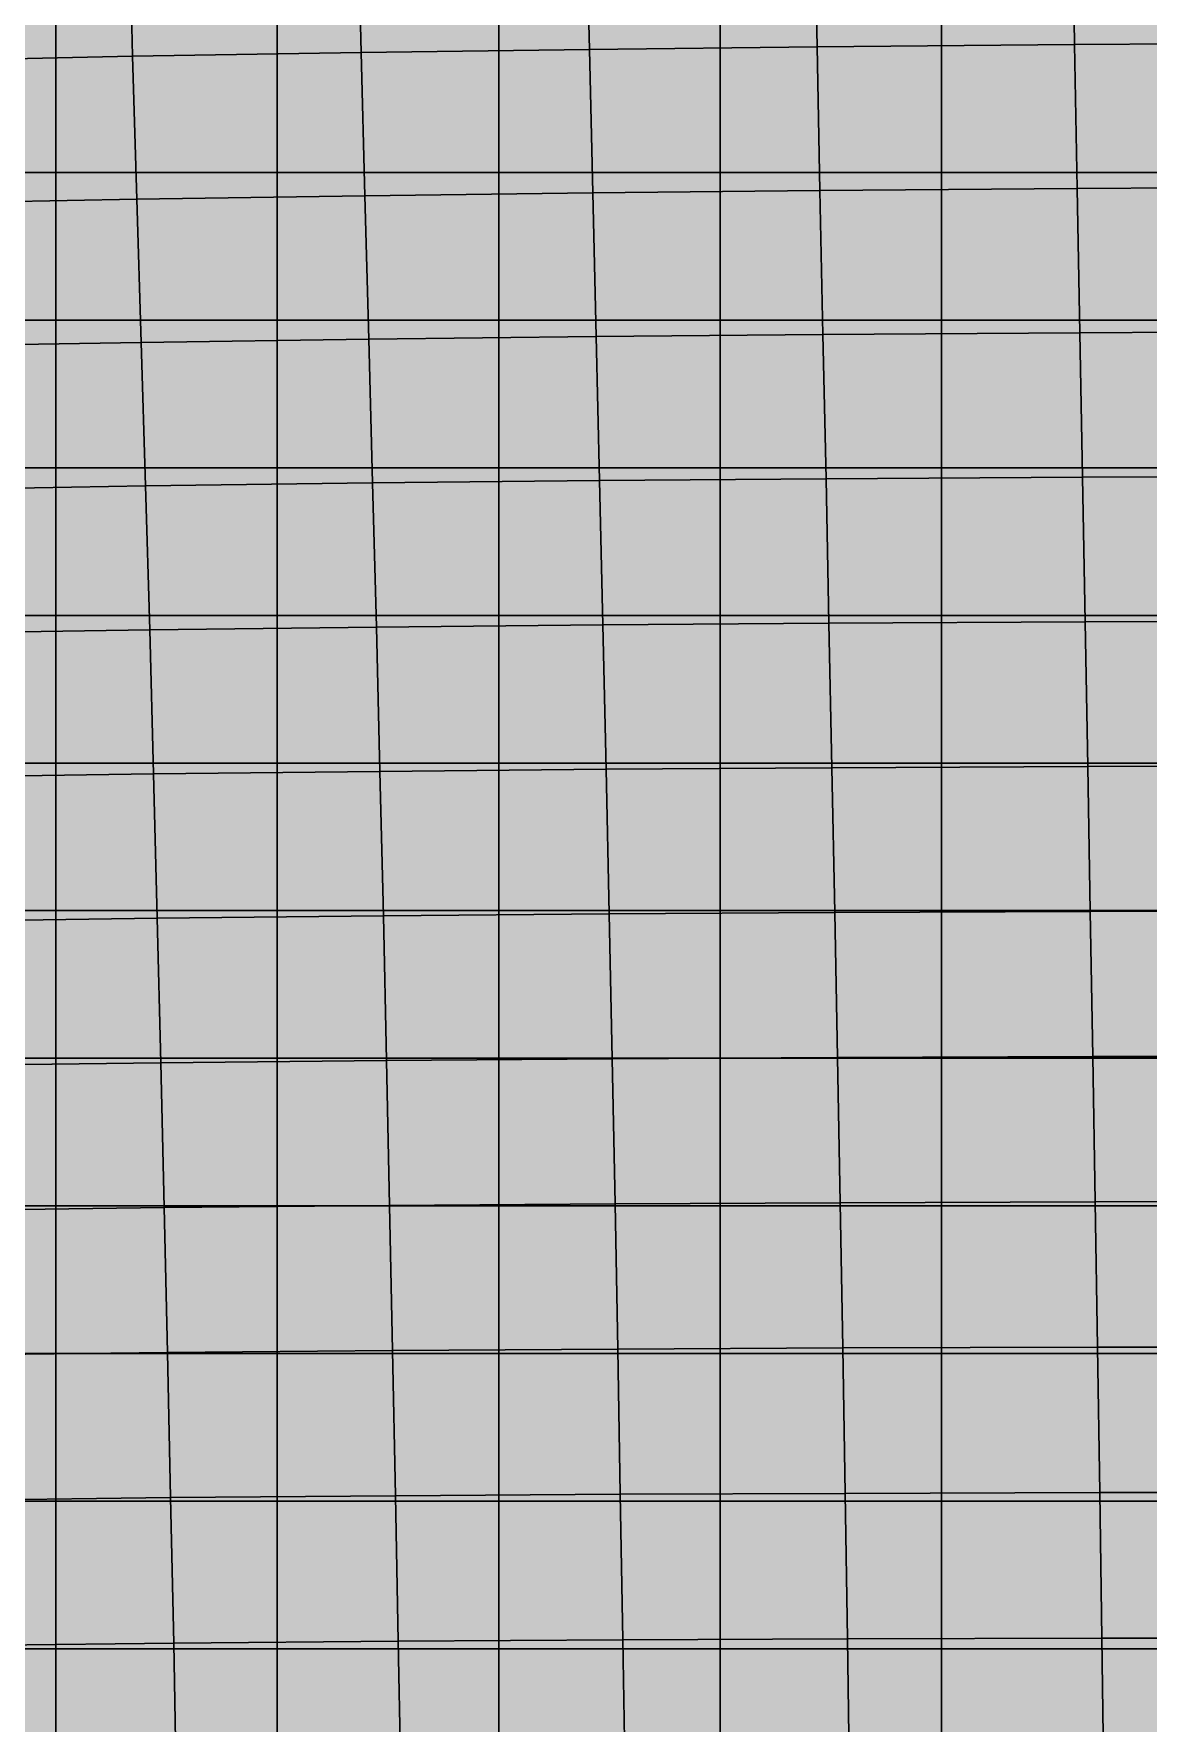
# Model space of a CAD drawing. Header units: inches. Extents: x -100 to 100, y -42 to 41.
# Drawn here: x 46.65 to 54.2, y -18.5 to -7.06 of the extents above; entities that cross this region are included whole.
import ezdxf

# ---------------------------------------------------------------- set-up
doc = ezdxf.new("R2010")
doc.units = ezdxf.units.IN
doc.header["$MEASUREMENT"] = 0
for name, color, linetype in [('Mesh-MPC', 7, 'Continuous'), ('Mesh-埋立土(水中)', 7, 'Continuous'), ('Undeformed Mesh-埋立土(水中)', 7, 'Continuous')]:
    doc.layers.add(name, color=color, linetype=linetype)

msp = doc.modelspace()

# ---------------------------------------------------------------- linework, layer by layer
at = {"color": 7, "true_color": 0xffffff, "transparency": 33554687}
for p, q in [((53.701, -7.1329), (53.701, -7.1329)), ((53.7183, -8.1085), (53.7183, -8.1085)), ((53.7366, -9.08552), (53.7366, -9.08552)), ((53.7546, -10.06371), (53.7546, -10.06371)), ((53.7725, -11.0431), (53.7725, -11.0431)), ((53.7902, -12.02393), (53.7902, -12.02393)), ((53.8073, -13.005535), (53.8073, -13.005535)), ((53.824, -13.98866), (53.824, -13.98866)), ((53.8403, -14.97212), (53.8403, -14.97212)), ((53.8566, -15.95741), (53.8566, -15.95741)), ((53.8715, -16.9426), (53.8715, -16.9426)), ((53.8867, -17.92893), (53.8867, -17.92893))]:
    msp.add_line(p, q, dxfattribs=at)
for points in [[(51.9382, -6.1761), (50.394, -6.1956), (50.4148, -7.1661)], [(51.9382, -6.1761), (50.4148, -7.1661), (51.9567, -7.1482)], [(53.701, -7.1329), (53.6846, -6.1584), (51.9382, -6.1761)], [(53.701, -7.1329), (51.9382, -6.1761), (51.9567, -7.1482)], [(55.7492, -7.1201), (55.7351, -6.1439), (53.6846, -6.1584)], [(55.7492, -7.1201), (53.6846, -6.1584), (53.701, -7.1329)], [(45.737, -6.2823), (47.3205, -7.2126), (47.294, -6.2475)], [(45.737, -6.2823), (45.768, -7.2444), (47.3205, -7.2126)], [(48.8464, -6.2193), (47.294, -6.2475), (47.3205, -7.2126)], [(48.8464, -6.2193), (47.3205, -7.2126), (48.8695, -7.1869)], [(50.394, -6.1956), (48.8464, -6.2193), (48.8695, -7.1869)], [(50.394, -6.1956), (48.8695, -7.1869), (50.4148, -7.1661)], [(48.8695, -7.1869), (47.3205, -7.2126), (47.3494, -8.1801)], [(48.8695, -7.1869), (47.3494, -8.1801), (48.8943, -8.1568)], [(50.4148, -7.1661), (48.8695, -7.1869), (48.8943, -8.1568)], [(50.4148, -7.1661), (48.8943, -8.1568), (50.4368, -8.1377)], [(51.9567, -7.1482), (50.4148, -7.1661), (50.4368, -8.1377)], [(51.9567, -7.1482), (50.4368, -8.1377), (51.9766, -8.122)], [(53.7183, -8.1085), (53.701, -7.1329), (51.9567, -7.1482)], [(53.7183, -8.1085), (51.9567, -7.1482), (51.9766, -8.122)], [(55.7643, -8.09736), (55.7492, -7.1201), (53.701, -7.1329)], [(55.7643, -8.09736), (53.701, -7.1329), (53.7183, -8.1085)], [(45.768, -7.2444), (47.3494, -8.1801), (47.3205, -7.2126)], [(45.768, -7.2444), (45.8015, -8.2103), (47.3494, -8.1801)], [(51.9766, -8.122), (50.4368, -8.1377), (50.4597, -9.1113)], [(51.9766, -8.122), (50.4597, -9.1113), (51.9968, -9.09716)], [(53.7183, -8.1085), (51.9766, -8.122), (51.9968, -9.09716)], [(53.7183, -8.1085), (51.9968, -9.09716), (53.7366, -9.08552)], [(55.7643, -8.09736), (53.7183, -8.1085), (53.7366, -9.08552)], [(55.7643, -8.09736), (53.7366, -9.08552), (55.7799, -9.07567)], [(47.3494, -8.1801), (45.8015, -8.2103), (45.8352, -9.1785)], [(47.3494, -8.1801), (45.8352, -9.1785), (47.3789, -9.1506)], [(48.8943, -8.1568), (47.3494, -8.1801), (47.3789, -9.1506)], [(48.8943, -8.1568), (47.3789, -9.1506), (48.9203, -9.1287)], [(50.4368, -8.1377), (48.8943, -8.1568), (48.9203, -9.1287)], [(50.4368, -8.1377), (48.9203, -9.1287), (50.4597, -9.1113)], [(45.8352, -9.1785), (47.408, -10.1234), (47.3789, -9.1506)], [(48.9203, -9.1287), (47.3789, -9.1506), (47.408, -10.1234)], [(48.9203, -9.1287), (47.408, -10.1234), (48.9463, -10.1028)], [(50.4597, -9.1113), (48.9203, -9.1287), (48.9463, -10.1028)], [(50.4597, -9.1113), (48.9463, -10.1028), (50.4828, -10.08663)], [(51.9968, -9.09716), (50.4597, -9.1113), (50.4828, -10.08663)], [(51.9968, -9.09716), (50.4828, -10.08663), (52.0176, -10.07381)], [(51.9968, -9.09716), (53.7546, -10.06371), (53.7366, -9.08552)], [(51.9968, -9.09716), (52.0176, -10.07381), (53.7546, -10.06371)], [(55.7957, -10.05523), (55.7799, -9.07567), (53.7366, -9.08552)], [(55.7957, -10.05523), (53.7366, -9.08552), (53.7546, -10.06371)], [(45.8352, -9.1785), (45.8672, -10.1494), (47.408, -10.1234)], [(52.0176, -10.07381), (53.7725, -11.0431), (53.7546, -10.06371)], [(55.8114, -11.03583), (55.7957, -10.05523), (53.7546, -10.06371)], [(55.8114, -11.03583), (53.7546, -10.06371), (53.7725, -11.0431)], [(45.8672, -10.1494), (47.4359, -11.09805), (47.408, -10.1234)], [(45.8672, -10.1494), (45.8977, -11.1221), (47.4359, -11.09805)], [(47.408, -10.1234), (48.9715, -11.0788), (48.9463, -10.1028)], [(47.408, -10.1234), (47.4359, -11.09805), (48.9715, -11.0788)], [(48.9463, -10.1028), (50.5055, -11.06361), (50.4828, -10.08663)], [(48.9463, -10.1028), (48.9715, -11.0788), (50.5055, -11.06361)], [(52.0176, -10.07381), (50.4828, -10.08663), (50.5055, -11.06361)], [(52.0176, -10.07381), (50.5055, -11.06361), (52.0377, -11.05213)], [(52.0176, -10.07381), (52.0377, -11.05213), (53.7725, -11.0431)], [(45.8977, -11.1221), (47.4621, -12.07418), (47.4359, -11.09805)], [(47.4359, -11.09805), (48.9959, -12.05635), (48.9715, -11.0788)], [(47.4359, -11.09805), (47.4621, -12.07418), (48.9959, -12.05635)], [(48.9715, -11.0788), (50.5274, -12.04242), (50.5055, -11.06361)], [(48.9715, -11.0788), (48.9959, -12.05635), (50.5274, -12.04242)], [(52.0377, -11.05213), (50.5055, -11.06361), (50.5274, -12.04242)], [(52.0377, -11.05213), (50.5274, -12.04242), (52.0576, -12.03166)], [(52.0377, -11.05213), (53.7902, -12.02393), (53.7725, -11.0431)], [(52.0377, -11.05213), (52.0576, -12.03166), (53.7902, -12.02393)], [(55.8268, -12.01723), (55.8114, -11.03583), (53.7725, -11.0431)], [(55.8268, -12.01723), (53.7725, -11.0431), (53.7902, -12.02393)], [(45.8977, -11.1221), (45.9267, -12.09697), (47.4621, -12.07418)], [(45.9267, -12.09697), (47.4874, -13.05163), (47.4621, -12.07418)], [(45.9267, -12.09697), (45.9535, -13.07334), (47.4874, -13.05163)], [(47.4621, -12.07418), (49.0187, -13.03546), (48.9959, -12.05635)], [(47.4621, -12.07418), (47.4874, -13.05163), (49.0187, -13.03546)], [(48.9959, -12.05635), (50.5488, -13.0223), (50.5274, -12.04242)], [(48.9959, -12.05635), (49.0187, -13.03546), (50.5488, -13.0223)], [(52.0576, -12.03166), (50.5274, -12.04242), (50.5488, -13.0223)], [(52.0576, -12.03166), (50.5488, -13.0223), (52.0767, -13.01295)], [(52.0576, -12.03166), (53.8073, -13.005535), (53.7902, -12.02393)], [(52.0576, -12.03166), (52.0767, -13.01295), (53.8073, -13.005535)], [(55.8418, -13.000026), (55.8268, -12.01723), (53.7902, -12.02393)], [(55.8418, -13.000026), (53.7902, -12.02393), (53.8073, -13.005535)], [(47.4874, -13.05163), (49.0408, -14.01524), (49.0187, -13.03546)], [(49.0187, -13.03546), (50.5687, -14.003827), (50.5488, -13.0223)], [(49.0187, -13.03546), (49.0408, -14.01524), (50.5687, -14.003827)], [(52.0767, -13.01295), (50.5488, -13.0223), (50.5687, -14.003827)], [(52.0767, -13.01295), (50.5687, -14.003827), (52.0953, -13.994996)], [(52.0767, -13.01295), (53.824, -13.98866), (53.8073, -13.005535)], [(52.0767, -13.01295), (52.0953, -13.994996), (53.824, -13.98866)], [(55.8566, -13.98334), (55.8418, -13.000026), (53.8073, -13.005535)], [(55.8566, -13.98334), (53.8073, -13.005535), (53.824, -13.98866)], [(45.9535, -13.07334), (47.5107, -14.03096), (47.4874, -13.05163)], [(45.9535, -13.07334), (45.9801, -14.05099), (47.5107, -14.03096)], [(47.4874, -13.05163), (47.5107, -14.03096), (49.0408, -14.01524)], [(47.5107, -14.03096), (45.9801, -14.05099), (46.0047, -15.0311)], [(47.5107, -14.03096), (46.0047, -15.0311), (47.5341, -15.01082)], [(49.0408, -14.01524), (47.5107, -14.03096), (47.5341, -15.01082)], [(49.0408, -14.01524), (47.5341, -15.01082), (49.0615, -14.997098)], [(50.5687, -14.003827), (49.0408, -14.01524), (49.0615, -14.997098)], [(50.5687, -14.003827), (49.0615, -14.997098), (50.5882, -14.98553)], [(52.0953, -13.994996), (50.5687, -14.003827), (50.5882, -14.98553)], [(52.0953, -13.994996), (50.5882, -14.98553), (52.1133, -14.97877)], [(53.824, -13.98866), (52.0953, -13.994996), (52.1133, -14.97877)], [(53.824, -13.98866), (52.1133, -14.97877), (53.8403, -14.97212)], [(55.8566, -13.98334), (53.824, -13.98866), (53.8403, -14.97212)], [(55.8566, -13.98334), (53.8403, -14.97212), (55.8712, -14.96814)], [(49.0615, -14.997098), (50.6067, -15.96952), (50.5882, -14.98553)], [(52.1133, -14.97877), (50.5882, -14.98553), (50.6067, -15.96952)], [(52.1133, -14.97877), (50.6067, -15.96952), (52.1304, -15.96221)], [(52.1133, -14.97877), (53.8566, -15.95741), (53.8403, -14.97212)], [(52.1133, -14.97877), (52.1304, -15.96221), (53.8566, -15.95741)], [(55.885, -15.9532), (55.8712, -14.96814), (53.8403, -14.97212)], [(55.885, -15.9532), (53.8403, -14.97212), (53.8566, -15.95741)], [(46.0047, -15.0311), (47.5561, -15.993721), (47.5341, -15.01082)], [(46.0047, -15.0311), (46.0302, -16.01129), (47.5561, -15.993721)], [(47.5341, -15.01082), (49.0819, -15.97876), (49.0615, -14.997098)], [(47.5341, -15.01082), (47.5561, -15.993721), (49.0819, -15.97876)], [(49.0615, -14.997098), (49.0819, -15.97876), (50.6067, -15.96952)], [(46.0302, -16.01129), (47.5778, -16.97559), (47.5561, -15.993721)], [(46.0302, -16.01129), (46.0541, -16.996349), (47.5778, -16.97559)], [(47.5561, -15.993721), (49.1015, -16.96387), (49.0819, -15.97876)], [(47.5561, -15.993721), (47.5778, -16.97559), (49.1015, -16.96387)], [(49.1015, -16.96387), (50.6067, -15.96952), (49.0819, -15.97876)], [(49.1015, -16.96387), (50.6241, -16.9528), (50.6067, -15.96952)], [(50.6067, -15.96952), (52.1475, -16.94753), (52.1304, -15.96221)], [(50.6067, -15.96952), (50.6241, -16.9528), (52.1475, -16.94753)], [(53.8715, -16.9426), (53.8566, -15.95741), (52.1304, -15.96221)], [(53.8715, -16.9426), (52.1304, -15.96221), (52.1475, -16.94753)], [(55.8994, -16.93984), (55.885, -15.9532), (53.8566, -15.95741)], [(55.8994, -16.93984), (53.8566, -15.95741), (53.8715, -16.9426)], [(46.0541, -16.996349), (47.5993, -17.96295), (47.5778, -16.97559)], [(46.0541, -16.996349), (46.0771, -17.97842), (47.5993, -17.96295)], [(47.5993, -17.96295), (49.1015, -16.96387), (47.5778, -16.97559)], [(47.5993, -17.96295), (49.1189, -17.94757), (49.1015, -16.96387)], [(49.1189, -17.94757), (50.6241, -16.9528), (49.1015, -16.96387)], [(49.1189, -17.94757), (50.6421, -17.93859), (50.6241, -16.9528)], [(50.6241, -16.9528), (52.1622, -17.93271), (52.1475, -16.94753)], [(50.6241, -16.9528), (50.6421, -17.93859), (52.1622, -17.93271)], [(52.1622, -17.93271), (53.8715, -16.9426), (52.1475, -16.94753)], [(52.1622, -17.93271), (53.8867, -17.92893), (53.8715, -16.9426)], [(55.9124, -17.92666), (55.8994, -16.93984), (53.8715, -16.9426)], [(55.9124, -17.92666), (53.8715, -16.9426), (53.8867, -17.92893)], [(46.0771, -17.97842), (47.6166, -18.94923), (47.5993, -17.96295)], [(47.5993, -17.96295), (49.1384, -18.93363), (49.1189, -17.94757)], [(47.5993, -17.96295), (47.6166, -18.94923), (49.1384, -18.93363)], [(49.1189, -17.94757), (50.6568, -18.92483), (50.6421, -17.93859)], [(49.1189, -17.94757), (49.1384, -18.93363), (50.6568, -18.92483)], [(50.6421, -17.93859), (52.1778, -18.91903), (52.1622, -17.93271)], [(50.6421, -17.93859), (50.6568, -18.92483), (52.1778, -18.91903)], [(53.9002, -18.91505), (53.8867, -17.92893), (52.1622, -17.93271)], [(53.9002, -18.91505), (52.1622, -17.93271), (52.1778, -18.91903)], [(55.9267, -18.9144), (55.9124, -17.92666), (53.8867, -17.92893)], [(55.9267, -18.9144), (53.8867, -17.92893), (53.9002, -18.91505)], [(46.0771, -17.97842), (46.1028, -18.96815), (47.6166, -18.94923)]]:
    msp.add_solid(points, dxfattribs=at)
at = {"layer": 'Mesh-MPC', "color": 18, "true_color": 0x000000, "transparency": 33554559}
for p, q in [((53.701, -7.1329), (53.701, -7.1329)), ((53.7183, -8.1085), (53.7183, -8.1085)), ((53.7366, -9.08552), (53.7366, -9.08552)), ((53.7546, -10.06371), (53.7546, -10.06371)), ((53.7725, -11.0431), (53.7725, -11.0431)), ((53.7902, -12.02393), (53.7902, -12.02393)), ((53.8073, -13.005535), (53.8073, -13.005535)), ((53.824, -13.98866), (53.824, -13.98866)), ((53.8403, -14.97212), (53.8403, -14.97212)), ((53.8566, -15.95741), (53.8566, -15.95741)), ((53.8715, -16.9426), (53.8715, -16.9426)), ((53.8867, -17.92893), (53.8867, -17.92893))]:
    msp.add_line(p, q, dxfattribs=at)
at = {"layer": 'Mesh-埋立土(水中)', "color": 18, "true_color": 0x000000, "transparency": 33554559}
for p, q in [((51.9567, -7.1482), (51.9382, -6.1761)), ((51.9382, -6.1761), (51.9567, -7.1482)), ((53.701, -7.1329), (53.6846, -6.1584)), ((53.6846, -6.1584), (53.701, -7.1329)), ((47.3205, -7.2126), (47.294, -6.2475)), ((47.294, -6.2475), (47.3205, -7.2126)), ((48.8695, -7.1869), (48.8464, -6.2193)), ((48.8464, -6.2193), (48.8695, -7.1869)), ((50.4148, -7.1661), (50.394, -6.1956)), ((50.394, -6.1956), (50.4148, -7.1661)), ((47.3205, -7.2126), (48.8695, -7.1869)), ((48.8695, -7.1869), (47.3205, -7.2126)), ((50.4148, -7.1661), (48.8695, -7.1869)), ((48.8695, -7.1869), (50.4148, -7.1661)), ((48.8943, -8.1568), (48.8695, -7.1869)), ((48.8695, -7.1869), (48.8943, -8.1568)), ((51.9567, -7.1482), (50.4148, -7.1661)), ((50.4148, -7.1661), (51.9567, -7.1482)), ((50.4368, -8.1377), (50.4148, -7.1661)), ((50.4148, -7.1661), (50.4368, -8.1377)), ((53.701, -7.1329), (51.9567, -7.1482)), ((51.9567, -7.1482), (53.701, -7.1329)), ((51.9766, -8.122), (51.9567, -7.1482)), ((51.9567, -7.1482), (51.9766, -8.122)), ((55.7492, -7.1201), (53.701, -7.1329)), ((53.701, -7.1329), (55.7492, -7.1201)), ((53.7183, -8.1085), (53.701, -7.1329)), ((53.701, -7.1329), (53.7183, -8.1085)), ((47.3205, -7.2126), (45.768, -7.2444)), ((45.768, -7.2444), (47.3205, -7.2126)), ((47.3494, -8.1801), (47.3205, -7.2126)), ((47.3205, -7.2126), (47.3494, -8.1801)), ((51.9766, -8.122), (50.4368, -8.1377)), ((50.4368, -8.1377), (51.9766, -8.122)), ((53.7183, -8.1085), (51.9766, -8.122)), ((51.9766, -8.122), (53.7183, -8.1085)), ((51.9968, -9.09716), (51.9766, -8.122)), ((51.9766, -8.122), (51.9968, -9.09716)), ((55.7643, -8.09736), (53.7183, -8.1085)), ((53.7183, -8.1085), (55.7643, -8.09736)), ((53.7366, -9.08552), (53.7183, -8.1085)), ((53.7183, -8.1085), (53.7366, -9.08552)), ((47.3494, -8.1801), (45.8015, -8.2103)), ((45.8015, -8.2103), (47.3494, -8.1801)), ((48.8943, -8.1568), (47.3494, -8.1801)), ((47.3494, -8.1801), (48.8943, -8.1568)), ((47.3789, -9.1506), (47.3494, -8.1801)), ((47.3494, -8.1801), (47.3789, -9.1506)), ((50.4368, -8.1377), (48.8943, -8.1568)), ((48.8943, -8.1568), (50.4368, -8.1377)), ((48.9203, -9.1287), (48.8943, -8.1568)), ((48.8943, -8.1568), (48.9203, -9.1287)), ((50.4597, -9.1113), (50.4368, -8.1377)), ((50.4368, -8.1377), (50.4597, -9.1113)), ((47.3789, -9.1506), (45.8352, -9.1785)), ((45.8352, -9.1785), (47.3789, -9.1506)), ((48.9203, -9.1287), (47.3789, -9.1506)), ((47.3789, -9.1506), (48.9203, -9.1287)), ((47.408, -10.1234), (47.3789, -9.1506)), ((47.3789, -9.1506), (47.408, -10.1234)), ((50.4597, -9.1113), (48.9203, -9.1287)), ((48.9203, -9.1287), (50.4597, -9.1113)), ((48.9463, -10.1028), (48.9203, -9.1287)), ((48.9203, -9.1287), (48.9463, -10.1028)), ((51.9968, -9.09716), (50.4597, -9.1113)), ((50.4597, -9.1113), (51.9968, -9.09716)), ((50.4828, -10.08663), (50.4597, -9.1113)), ((50.4597, -9.1113), (50.4828, -10.08663)), ((53.7366, -9.08552), (51.9968, -9.09716)), ((51.9968, -9.09716), (53.7366, -9.08552)), ((52.0176, -10.07381), (51.9968, -9.09716)), ((51.9968, -9.09716), (52.0176, -10.07381)), ((55.7799, -9.07567), (53.7366, -9.08552)), ((53.7366, -9.08552), (55.7799, -9.07567)), ((53.7546, -10.06371), (53.7366, -9.08552)), ((53.7366, -9.08552), (53.7546, -10.06371)), ((53.7546, -10.06371), (52.0176, -10.07381)), ((52.0176, -10.07381), (53.7546, -10.06371)), ((55.7957, -10.05523), (53.7546, -10.06371)), ((53.7546, -10.06371), (55.7957, -10.05523)), ((53.7725, -11.0431), (53.7546, -10.06371)), ((53.7546, -10.06371), (53.7725, -11.0431)), ((47.408, -10.1234), (45.8672, -10.1494)), ((45.8672, -10.1494), (47.408, -10.1234)), ((48.9463, -10.1028), (47.408, -10.1234)), ((47.408, -10.1234), (48.9463, -10.1028)), ((47.4359, -11.09805), (47.408, -10.1234)), ((47.408, -10.1234), (47.4359, -11.09805)), ((50.4828, -10.08663), (48.9463, -10.1028)), ((48.9463, -10.1028), (50.4828, -10.08663)), ((48.9715, -11.0788), (48.9463, -10.1028)), ((48.9463, -10.1028), (48.9715, -11.0788)), ((52.0176, -10.07381), (50.4828, -10.08663)), ((50.4828, -10.08663), (52.0176, -10.07381)), ((50.5055, -11.06361), (50.4828, -10.08663)), ((50.4828, -10.08663), (50.5055, -11.06361)), ((52.0377, -11.05213), (52.0176, -10.07381)), ((52.0176, -10.07381), (52.0377, -11.05213)), ((47.4359, -11.09805), (45.8977, -11.1221)), ((45.8977, -11.1221), (47.4359, -11.09805)), ((48.9715, -11.0788), (47.4359, -11.09805)), ((47.4359, -11.09805), (48.9715, -11.0788)), ((47.4621, -12.07418), (47.4359, -11.09805)), ((47.4359, -11.09805), (47.4621, -12.07418)), ((48.9715, -11.0788), (50.5055, -11.06361)), ((50.5055, -11.06361), (48.9715, -11.0788)), ((48.9959, -12.05635), (48.9715, -11.0788)), ((48.9715, -11.0788), (48.9959, -12.05635)), ((52.0377, -11.05213), (50.5055, -11.06361)), ((50.5055, -11.06361), (52.0377, -11.05213)), ((50.5274, -12.04242), (50.5055, -11.06361)), ((50.5055, -11.06361), (50.5274, -12.04242)), ((53.7725, -11.0431), (52.0377, -11.05213)), ((52.0377, -11.05213), (53.7725, -11.0431)), ((52.0576, -12.03166), (52.0377, -11.05213)), ((52.0377, -11.05213), (52.0576, -12.03166)), ((55.8114, -11.03583), (53.7725, -11.0431)), ((53.7725, -11.0431), (55.8114, -11.03583)), ((53.7902, -12.02393), (53.7725, -11.0431)), ((53.7725, -11.0431), (53.7902, -12.02393)), ((47.4621, -12.07418), (45.9267, -12.09697)), ((45.9267, -12.09697), (47.4621, -12.07418)), ((48.9959, -12.05635), (47.4621, -12.07418)), ((47.4621, -12.07418), (48.9959, -12.05635)), ((47.4874, -13.05163), (47.4621, -12.07418)), ((47.4621, -12.07418), (47.4874, -13.05163)), ((50.5274, -12.04242), (48.9959, -12.05635)), ((48.9959, -12.05635), (50.5274, -12.04242)), ((49.0187, -13.03546), (48.9959, -12.05635)), ((48.9959, -12.05635), (49.0187, -13.03546)), ((52.0576, -12.03166), (50.5274, -12.04242)), ((50.5274, -12.04242), (52.0576, -12.03166)), ((50.5488, -13.0223), (50.5274, -12.04242)), ((50.5274, -12.04242), (50.5488, -13.0223)), ((53.7902, -12.02393), (52.0576, -12.03166)), ((52.0576, -12.03166), (53.7902, -12.02393)), ((52.0767, -13.01295), (52.0576, -12.03166)), ((52.0576, -12.03166), (52.0767, -13.01295)), ((55.8268, -12.01723), (53.7902, -12.02393)), ((53.7902, -12.02393), (55.8268, -12.01723)), ((53.8073, -13.005535), (53.7902, -12.02393)), ((53.7902, -12.02393), (53.8073, -13.005535)), ((49.0187, -13.03546), (47.4874, -13.05163)), ((47.4874, -13.05163), (49.0187, -13.03546)), ((50.5488, -13.0223), (49.0187, -13.03546)), ((49.0187, -13.03546), (50.5488, -13.0223)), ((49.0408, -14.01524), (49.0187, -13.03546)), ((49.0187, -13.03546), (49.0408, -14.01524)), ((52.0767, -13.01295), (50.5488, -13.0223)), ((50.5488, -13.0223), (52.0767, -13.01295)), ((50.5687, -14.003827), (50.5488, -13.0223)), ((50.5488, -13.0223), (50.5687, -14.003827)), ((53.8073, -13.005535), (52.0767, -13.01295)), ((52.0767, -13.01295), (53.8073, -13.005535)), ((52.0953, -13.994996), (52.0767, -13.01295)), ((52.0767, -13.01295), (52.0953, -13.994996)), ((55.8418, -13.000026), (53.8073, -13.005535)), ((53.8073, -13.005535), (55.8418, -13.000026)), ((53.824, -13.98866), (53.8073, -13.005535)), ((53.8073, -13.005535), (53.824, -13.98866)), ((47.4874, -13.05163), (45.9535, -13.07334)), ((45.9535, -13.07334), (47.4874, -13.05163)), ((47.5107, -14.03096), (47.4874, -13.05163)), ((47.4874, -13.05163), (47.5107, -14.03096)), ((47.5107, -14.03096), (45.9801, -14.05099)), ((45.9801, -14.05099), (47.5107, -14.03096)), ((49.0408, -14.01524), (47.5107, -14.03096)), ((47.5107, -14.03096), (49.0408, -14.01524)), ((47.5341, -15.01082), (47.5107, -14.03096)), ((47.5107, -14.03096), (47.5341, -15.01082)), ((50.5687, -14.003827), (49.0408, -14.01524)), ((49.0408, -14.01524), (50.5687, -14.003827)), ((49.0615, -14.997098), (49.0408, -14.01524)), ((49.0408, -14.01524), (49.0615, -14.997098)), ((52.0953, -13.994996), (50.5687, -14.003827)), ((50.5687, -14.003827), (52.0953, -13.994996)), ((50.5882, -14.98553), (50.5687, -14.003827)), ((50.5687, -14.003827), (50.5882, -14.98553)), ((53.824, -13.98866), (52.0953, -13.994996)), ((52.0953, -13.994996), (53.824, -13.98866)), ((52.1133, -14.97877), (52.0953, -13.994996)), ((52.0953, -13.994996), (52.1133, -14.97877)), ((55.8566, -13.98334), (53.824, -13.98866)), ((53.824, -13.98866), (55.8566, -13.98334)), ((53.8403, -14.97212), (53.824, -13.98866)), ((53.824, -13.98866), (53.8403, -14.97212)), ((50.5882, -14.98553), (49.0615, -14.997098)), ((49.0615, -14.997098), (50.5882, -14.98553)), ((50.5882, -14.98553), (52.1133, -14.97877)), ((52.1133, -14.97877), (50.5882, -14.98553)), ((50.6067, -15.96952), (50.5882, -14.98553)), ((50.5882, -14.98553), (50.6067, -15.96952)), ((53.8403, -14.97212), (52.1133, -14.97877)), ((52.1133, -14.97877), (53.8403, -14.97212)), ((52.1304, -15.96221), (52.1133, -14.97877)), ((52.1133, -14.97877), (52.1304, -15.96221)), ((55.8712, -14.96814), (53.8403, -14.97212)), ((53.8403, -14.97212), (55.8712, -14.96814)), ((53.8566, -15.95741), (53.8403, -14.97212)), ((53.8403, -14.97212), (53.8566, -15.95741)), ((47.5341, -15.01082), (46.0047, -15.0311)), ((46.0047, -15.0311), (47.5341, -15.01082)), ((49.0615, -14.997098), (47.5341, -15.01082)), ((47.5341, -15.01082), (49.0615, -14.997098)), ((47.5561, -15.993721), (47.5341, -15.01082)), ((47.5341, -15.01082), (47.5561, -15.993721)), ((49.0819, -15.97876), (49.0615, -14.997098)), ((49.0615, -14.997098), (49.0819, -15.97876)), ((47.5561, -15.993721), (46.0302, -16.01129)), ((46.0302, -16.01129), (47.5561, -15.993721)), ((49.0819, -15.97876), (47.5561, -15.993721)), ((47.5561, -15.993721), (49.0819, -15.97876)), ((47.5778, -16.97559), (47.5561, -15.993721)), ((47.5561, -15.993721), (47.5778, -16.97559)), ((50.6067, -15.96952), (49.0819, -15.97876)), ((49.0819, -15.97876), (50.6067, -15.96952)), ((49.1015, -16.96387), (49.0819, -15.97876)), ((49.0819, -15.97876), (49.1015, -16.96387)), ((52.1304, -15.96221), (50.6067, -15.96952)), ((50.6067, -15.96952), (52.1304, -15.96221)), ((50.6241, -16.9528), (50.6067, -15.96952)), ((50.6067, -15.96952), (50.6241, -16.9528)), ((53.8566, -15.95741), (52.1304, -15.96221)), ((52.1304, -15.96221), (53.8566, -15.95741)), ((52.1475, -16.94753), (52.1304, -15.96221)), ((52.1304, -15.96221), (52.1475, -16.94753)), ((53.8566, -15.95741), (55.885, -15.9532)), ((55.885, -15.9532), (53.8566, -15.95741)), ((53.8715, -16.9426), (53.8566, -15.95741)), ((53.8566, -15.95741), (53.8715, -16.9426)), ((47.5778, -16.97559), (46.0541, -16.996349)), ((46.0541, -16.996349), (47.5778, -16.97559)), ((49.1015, -16.96387), (47.5778, -16.97559)), ((47.5778, -16.97559), (49.1015, -16.96387)), ((47.5993, -17.96295), (47.5778, -16.97559)), ((47.5778, -16.97559), (47.5993, -17.96295)), ((50.6241, -16.9528), (49.1015, -16.96387)), ((49.1015, -16.96387), (50.6241, -16.9528)), ((49.1189, -17.94757), (49.1015, -16.96387)), ((49.1015, -16.96387), (49.1189, -17.94757)), ((52.1475, -16.94753), (50.6241, -16.9528)), ((50.6241, -16.9528), (52.1475, -16.94753)), ((50.6421, -17.93859), (50.6241, -16.9528)), ((50.6241, -16.9528), (50.6421, -17.93859)), ((53.8715, -16.9426), (52.1475, -16.94753)), ((52.1475, -16.94753), (53.8715, -16.9426)), ((52.1622, -17.93271), (52.1475, -16.94753)), ((52.1475, -16.94753), (52.1622, -17.93271)), ((55.8994, -16.93984), (53.8715, -16.9426)), ((53.8715, -16.9426), (55.8994, -16.93984)), ((53.8867, -17.92893), (53.8715, -16.9426)), ((53.8715, -16.9426), (53.8867, -17.92893)), ((47.5993, -17.96295), (46.0771, -17.97842)), ((46.0771, -17.97842), (47.5993, -17.96295)), ((49.1189, -17.94757), (47.5993, -17.96295)), ((47.5993, -17.96295), (49.1189, -17.94757)), ((47.6166, -18.94923), (47.5993, -17.96295)), ((47.5993, -17.96295), (47.6166, -18.94923)), ((50.6421, -17.93859), (49.1189, -17.94757)), ((49.1189, -17.94757), (50.6421, -17.93859)), ((49.1384, -18.93363), (49.1189, -17.94757)), ((49.1189, -17.94757), (49.1384, -18.93363)), ((52.1622, -17.93271), (50.6421, -17.93859)), ((50.6421, -17.93859), (52.1622, -17.93271)), ((50.6568, -18.92483), (50.6421, -17.93859)), ((50.6421, -17.93859), (50.6568, -18.92483)), ((52.1622, -17.93271), (53.8867, -17.92893)), ((53.8867, -17.92893), (52.1622, -17.93271)), ((52.1778, -18.91903), (52.1622, -17.93271)), ((52.1622, -17.93271), (52.1778, -18.91903)), ((55.9124, -17.92666), (53.8867, -17.92893)), ((53.8867, -17.92893), (55.9124, -17.92666)), ((53.9002, -18.91505), (53.8867, -17.92893)), ((53.8867, -17.92893), (53.9002, -18.91505))]:
    msp.add_line(p, q, dxfattribs=at)
at = {"layer": 'Undeformed Mesh-埋立土(水中)', "color": 1, "true_color": 0xff0000, "transparency": 33554687}
for p, q in [((46.8, -8), (46.8, -7)), ((46.8, -7), (46.8, -8)), ((48.3, -8), (48.3, -7)), ((48.3, -7), (48.3, -8)), ((49.8, -8), (49.8, -7)), ((49.8, -7), (49.8, -8)), ((51.3, -8), (51.3, -7)), ((51.3, -7), (51.3, -8)), ((52.8, -8), (52.8, -7)), ((52.8, -7), (52.8, -8)), ((46.8, -8), (45.3, -8)), ((45.3, -8), (46.8, -8)), ((46.8, -9), (46.8, -8)), ((48.3, -8), (46.8, -8)), ((46.8, -8), (46.8, -9)), ((46.8, -8), (48.3, -8)), ((48.3, -9), (48.3, -8)), ((49.8, -8), (48.3, -8)), ((48.3, -8), (48.3, -9)), ((48.3, -8), (49.8, -8)), ((49.8, -9), (49.8, -8)), ((51.3, -8), (49.8, -8)), ((49.8, -8), (49.8, -9)), ((49.8, -8), (51.3, -8)), ((51.3, -9), (51.3, -8)), ((52.8, -8), (51.3, -8)), ((51.3, -8), (51.3, -9)), ((51.3, -8), (52.8, -8)), ((52.8, -9), (52.8, -8)), ((54.5, -8), (52.8, -8)), ((52.8, -8), (52.8, -9)), ((52.8, -8), (54.5, -8)), ((46.8, -9), (45.3, -9)), ((45.3, -9), (46.8, -9)), ((46.8, -10), (46.8, -9)), ((46.8, -9), (46.8, -10)), ((48.3, -9), (46.8, -9)), ((46.8, -9), (48.3, -9)), ((48.3, -10), (48.3, -9)), ((49.8, -9), (48.3, -9)), ((48.3, -9), (48.3, -10)), ((48.3, -9), (49.8, -9)), ((49.8, -10), (49.8, -9)), ((51.3, -9), (49.8, -9)), ((49.8, -9), (49.8, -10)), ((49.8, -9), (51.3, -9)), ((51.3, -10), (51.3, -9)), ((52.8, -9), (51.3, -9)), ((51.3, -9), (51.3, -10)), ((51.3, -9), (52.8, -9)), ((52.8, -10), (52.8, -9)), ((52.8, -9), (52.8, -10)), ((54.5, -9), (52.8, -9)), ((52.8, -9), (54.5, -9)), ((46.8, -10), (45.3, -10)), ((45.3, -10), (46.8, -10)), ((46.8, -11), (46.8, -10)), ((46.8, -10), (46.8, -11)), ((48.3, -10), (46.8, -10)), ((46.8, -10), (48.3, -10)), ((48.3, -11), (48.3, -10)), ((48.3, -10), (48.3, -11)), ((49.8, -10), (48.3, -10)), ((48.3, -10), (49.8, -10)), ((49.8, -11), (49.8, -10)), ((49.8, -10), (49.8, -11)), ((51.3, -10), (49.8, -10)), ((49.8, -10), (51.3, -10)), ((51.3, -11), (51.3, -10)), ((52.8, -10), (51.3, -10)), ((51.3, -10), (51.3, -11)), ((51.3, -10), (52.8, -10)), ((52.8, -11), (52.8, -10)), ((52.8, -10), (52.8, -11)), ((54.5, -10), (52.8, -10)), ((52.8, -10), (54.5, -10)), ((46.8, -11), (45.3, -11)), ((45.3, -11), (46.8, -11)), ((46.8, -12), (46.8, -11)), ((46.8, -11), (46.8, -12)), ((48.3, -11), (46.8, -11)), ((46.8, -11), (48.3, -11)), ((48.3, -12), (48.3, -11)), ((48.3, -11), (48.3, -12)), ((49.8, -11), (48.3, -11)), ((48.3, -11), (49.8, -11)), ((49.8, -12), (49.8, -11)), ((49.8, -11), (51.3, -11)), ((49.8, -11), (49.8, -12)), ((51.3, -11), (49.8, -11)), ((51.3, -12), (51.3, -11)), ((52.8, -11), (51.3, -11)), ((51.3, -11), (51.3, -12)), ((51.3, -11), (52.8, -11)), ((52.8, -12), (52.8, -11)), ((52.8, -11), (52.8, -12)), ((54.5, -11), (52.8, -11)), ((52.8, -11), (54.5, -11)), ((46.8, -12), (45.3, -12)), ((45.3, -12), (46.8, -12)), ((46.8, -13), (46.8, -12)), ((46.8, -12), (46.8, -13)), ((48.3, -12), (46.8, -12)), ((46.8, -12), (48.3, -12)), ((48.3, -13), (48.3, -12)), ((48.3, -12), (48.3, -13)), ((49.8, -12), (48.3, -12)), ((48.3, -12), (49.8, -12)), ((49.8, -13), (49.8, -12)), ((49.8, -12), (49.8, -13)), ((51.3, -12), (49.8, -12)), ((49.8, -12), (51.3, -12)), ((51.3, -13), (51.3, -12)), ((52.8, -12), (51.3, -12)), ((51.3, -12), (51.3, -13)), ((51.3, -12), (52.8, -12)), ((52.8, -13), (52.8, -12)), ((52.8, -12), (52.8, -13)), ((54.5, -12), (52.8, -12)), ((52.8, -12), (54.5, -12)), ((46.8, -13), (45.3, -13)), ((45.3, -13), (46.8, -13)), ((46.8, -14), (46.8, -13)), ((46.8, -13), (46.8, -14)), ((48.3, -13), (46.8, -13)), ((46.8, -13), (48.3, -13)), ((48.3, -14), (48.3, -13)), ((48.3, -13), (48.3, -14)), ((49.8, -13), (48.3, -13)), ((48.3, -13), (49.8, -13)), ((49.8, -14), (49.8, -13)), ((49.8, -13), (49.8, -14)), ((51.3, -13), (49.8, -13)), ((49.8, -13), (51.3, -13)), ((51.3, -14), (51.3, -13)), ((52.8, -13), (51.3, -13)), ((51.3, -13), (51.3, -14)), ((51.3, -13), (52.8, -13)), ((52.8, -14), (52.8, -13)), ((52.8, -13), (52.8, -14)), ((54.5, -13), (52.8, -13)), ((52.8, -13), (54.5, -13)), ((46.8, -14), (45.3, -14)), ((45.3, -14), (46.8, -14)), ((46.8, -15), (46.8, -14)), ((48.3, -14), (46.8, -14)), ((46.8, -14), (46.8, -15)), ((46.8, -14), (48.3, -14)), ((48.3, -15), (48.3, -14)), ((49.8, -14), (48.3, -14)), ((48.3, -14), (48.3, -15)), ((48.3, -14), (49.8, -14)), ((49.8, -15), (49.8, -14)), ((51.3, -14), (49.8, -14)), ((49.8, -14), (49.8, -15)), ((49.8, -14), (51.3, -14)), ((51.3, -15), (51.3, -14)), ((52.8, -14), (51.3, -14)), ((51.3, -14), (51.3, -15)), ((51.3, -14), (52.8, -14)), ((52.8, -15), (52.8, -14)), ((54.5, -14), (52.8, -14)), ((52.8, -14), (52.8, -15)), ((52.8, -14), (54.5, -14)), ((45.3, -15), (46.8, -15)), ((46.8, -15), (45.3, -15)), ((46.8, -16), (46.8, -15)), ((46.8, -15), (46.8, -16)), ((48.3, -15), (46.8, -15)), ((46.8, -15), (48.3, -15)), ((48.3, -16), (48.3, -15)), ((48.3, -15), (48.3, -16)), ((49.8, -15), (48.3, -15)), ((48.3, -15), (49.8, -15)), ((49.8, -16), (49.8, -15)), ((49.8, -15), (49.8, -16)), ((51.3, -15), (49.8, -15)), ((49.8, -15), (51.3, -15)), ((51.3, -16), (51.3, -15)), ((51.3, -15), (52.8, -15)), ((52.8, -15), (51.3, -15)), ((51.3, -15), (51.3, -16)), ((52.8, -16), (52.8, -15)), ((52.8, -15), (52.8, -16)), ((54.5, -15), (52.8, -15)), ((52.8, -15), (54.5, -15)), ((46.8, -16), (45.3, -16)), ((45.3, -16), (46.8, -16)), ((46.8, -17), (46.8, -16)), ((46.8, -16), (46.8, -17)), ((48.3, -16), (46.8, -16)), ((46.8, -16), (48.3, -16)), ((48.3, -17), (48.3, -16)), ((48.3, -16), (48.3, -17)), ((49.8, -16), (48.3, -16)), ((48.3, -16), (49.8, -16)), ((49.8, -17), (49.8, -16)), ((51.3, -16), (49.8, -16)), ((49.8, -16), (49.8, -17)), ((49.8, -16), (51.3, -16)), ((51.3, -17), (51.3, -16)), ((51.3, -16), (51.3, -17)), ((52.8, -16), (51.3, -16)), ((51.3, -16), (52.8, -16)), ((52.8, -17), (52.8, -16)), ((54.5, -16), (52.8, -16)), ((52.8, -16), (52.8, -17)), ((52.8, -16), (54.5, -16)), ((46.8, -17), (45.3, -17)), ((45.3, -17), (46.8, -17)), ((46.8, -18), (46.8, -17)), ((46.8, -17), (46.8, -18)), ((48.3, -17), (46.8, -17)), ((46.8, -17), (48.3, -17)), ((48.3, -18), (48.3, -17)), ((49.8, -17), (48.3, -17)), ((48.3, -17), (48.3, -18)), ((48.3, -17), (49.8, -17)), ((49.8, -18), (49.8, -17)), ((51.3, -17), (49.8, -17)), ((49.8, -17), (49.8, -18)), ((49.8, -17), (51.3, -17)), ((51.3, -18), (51.3, -17)), ((51.3, -17), (51.3, -18)), ((52.8, -17), (51.3, -17)), ((51.3, -17), (52.8, -17)), ((52.8, -18), (52.8, -17)), ((54.5, -17), (52.8, -17)), ((52.8, -17), (52.8, -18)), ((52.8, -17), (54.5, -17)), ((46.8, -18), (45.3, -18)), ((45.3, -18), (46.8, -18)), ((46.8, -19), (46.8, -18)), ((46.8, -18), (46.8, -19)), ((48.3, -18), (46.8, -18)), ((46.8, -18), (48.3, -18)), ((48.3, -19), (48.3, -18)), ((48.3, -18), (48.3, -19)), ((49.8, -18), (48.3, -18)), ((48.3, -18), (49.8, -18)), ((49.8, -19), (49.8, -18)), ((49.8, -18), (49.8, -19)), ((51.3, -18), (49.8, -18)), ((49.8, -18), (51.3, -18)), ((51.3, -19), (51.3, -18)), ((51.3, -18), (51.3, -19)), ((52.8, -18), (51.3, -18)), ((51.3, -18), (52.8, -18)), ((52.8, -19), (52.8, -18)), ((52.8, -18), (54.5, -18)), ((54.5, -18), (52.8, -18)), ((52.8, -18), (52.8, -19))]:
    msp.add_line(p, q, dxfattribs=at)

doc.saveas('drawing.dxf')
